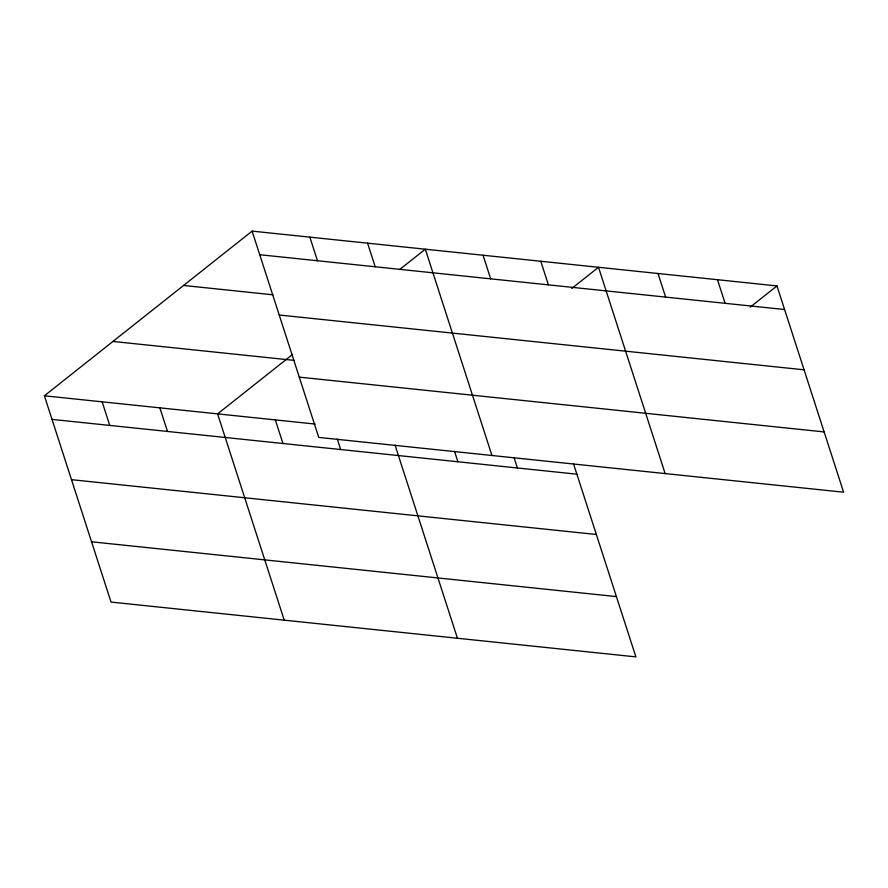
<?xml version="1.0" encoding="UTF-8"?>
<svg xmlns="http://www.w3.org/2000/svg" width="888" height="888" viewBox="0 0 888 888"><rect width="100%" height="100%" fill="white"/><g stroke="black" fill="none" stroke-linecap="round" stroke-linejoin="round"><path stroke-width="1.33" d="M573.493 463.703L635.886 656.887L111.033 602.075L44.4 395.793L252.114 231.113L776.967 285.925L843.6 492.207L318.748 437.407L252.114 231.113M292.574 354.445L217.604 413.875L284.227 620.168M399.611 269.586L425.319 249.206L491.952 455.489M571.739 288.511L598.523 267.288L665.145 473.582M750.194 307.148L776.967 285.925M259.74 254.723L784.592 309.524M183.572 285.459L272.916 294.794M279.209 315.007L804.062 369.808M112.943 341.447L294.394 360.395M299.278 377.123L824.131 431.923M44.4 395.793L315.196 424.064M52.026 419.391L576.878 474.192M71.495 479.675L596.348 534.487M91.553 541.791L616.416 596.592M717.482 279.709L725.108 303.319M658.008 273.493L665.623 297.103M540.781 261.261L548.407 284.859M483.05 255.233L490.676 278.832M514.008 457.498L517.393 467.987M454.523 451.282L457.908 461.771M367.588 243.179L375.213 266.777M395.038 445.077L457.431 638.25M309.845 237.152L317.471 260.75M337.307 439.049L340.692 449.539M275.336 419.902L282.961 443.512M159.873 407.847L167.488 431.446M102.131 401.82L109.757 425.419"/></g></svg>
